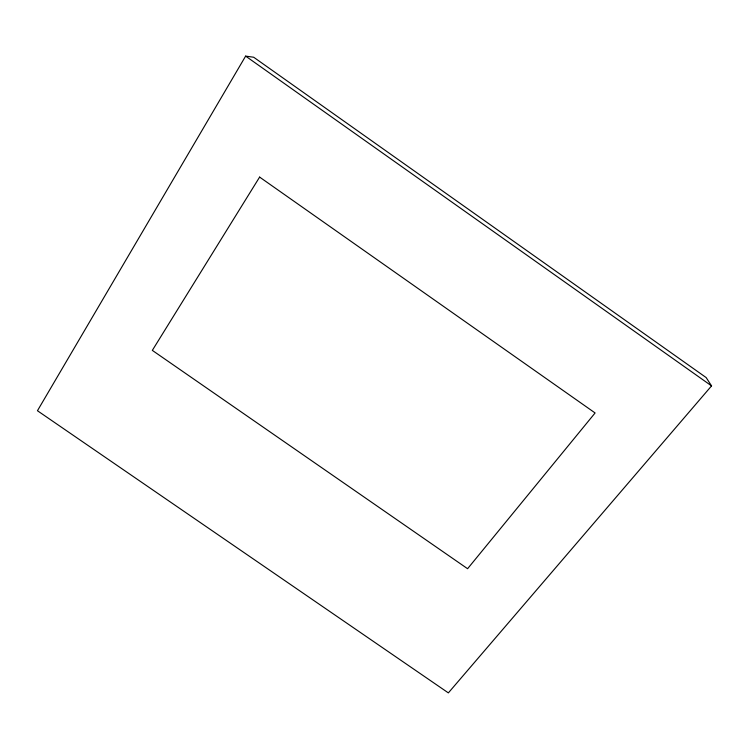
<?xml version="1.0" encoding="UTF-8"?>
<svg xmlns="http://www.w3.org/2000/svg" width="749" height="749" viewBox="0 0 749 749"><rect width="100%" height="100%" fill="white"/><g stroke="black" fill="none" stroke-linecap="round" stroke-linejoin="round"><path stroke-width="1.12" d="M245.635 56.109L37.45 410.733L448.361 692.891L711.55 385.885L706.167 377.58L253.696 57.242L245.635 56.109L711.55 385.885M259.622 177.092L152.328 350.382L467.591 568.716L595.099 412.961L259.622 177.092"/></g></svg>
